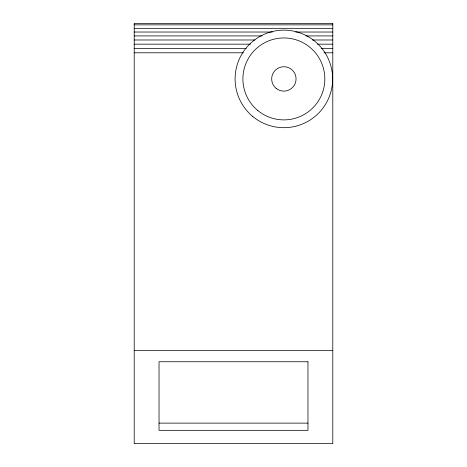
<?xml version="1.0" encoding="UTF-8"?>
<svg xmlns="http://www.w3.org/2000/svg" width="467" height="467" viewBox="0 0 467 467"><rect width="100%" height="100%" fill="white"/><g stroke="black" fill="none" stroke-linecap="round" stroke-linejoin="round"><path stroke-width="0.7" d="M134.21 24.862L332.79 24.862M134.21 28.329L332.79 28.329M134.21 32.03L272.413 32.03M295.693 32.03L332.79 32.03M134.21 35.924L262.232 35.924M305.873 35.924L332.79 35.924M134.21 39.987L254.959 39.987M312.423 39.987L332.79 39.987M134.21 44.172L250.592 44.172M317.513 44.172L332.79 44.172M134.21 48.457L246.232 48.457M321.15 48.457L332.79 48.457M134.21 52.794L243.319 52.794M324.057 52.794L332.79 52.794M134.21 350.659L332.79 350.659M159.031 423.125L307.969 423.125M332.79 23.35L134.21 23.35L134.21 443.65L332.79 443.65L332.79 23.35M307.969 361.756L159.031 361.756L159.031 430.329L307.969 430.329L307.969 361.756M276.044 88.281A12.2 12.2 0 0 0 295.885 81.019A12.2 12.2 0 0 0 279.675 67.47A12.2 12.2 0 0 0 276.044 88.281M252.583 116.341A48.778 48.778 0 0 0 331.914 87.306A48.778 48.778 0 0 0 267.106 33.116A48.778 48.778 0 0 0 252.583 116.341M257.586 110.352A40.973 40.973 0 0 0 324.226 85.969A40.973 40.973 0 0 0 269.786 40.448A40.973 40.973 0 0 0 257.586 110.352"/></g></svg>
